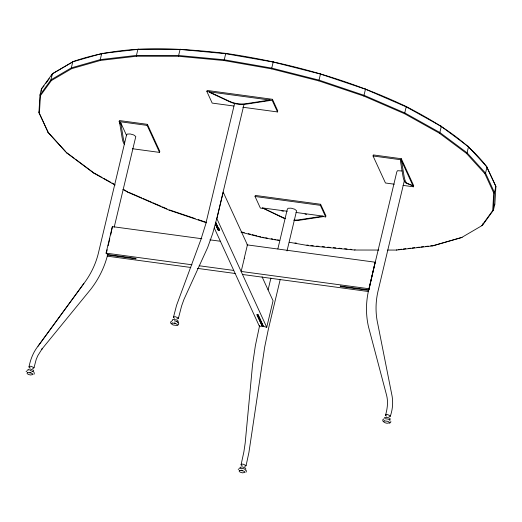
<?xml version="1.0" encoding="UTF-8"?>
<svg xmlns="http://www.w3.org/2000/svg" width="522" height="522" viewBox="0 0 522 522"><rect width="100%" height="100%" fill="white"/><g stroke="black" fill="none" stroke-linecap="round" stroke-linejoin="round"><path stroke-width="0.78" d="M482.811 223.827L482.445 225.341L481.76 225.706L492.69 210.601L493.734 192.99L484.853 173.63L466.427 153.377L439.27 133.117L404.563 113.724L363.827 96.061L318.838 80.89L271.564 68.878L224.068 60.552L225.778 53.374C288.066 62.496 349.316 79.52 406.273 106.547C435.961 122.096 465.748 139.505 486.563 166.453L495.9 186.465L494.849 204.128L493.407 210.196L482.445 225.341L461.422 237.64L432.575 245.882L396.466 250.071L387.631 250.058M115.101 185.049L93.849 173.18L66.692 152.913L48.265 132.666L39.385 113.307L40.429 95.689L51.358 80.584L71.697 68.65L100.544 60.408L136.653 56.219L178.433 56.272L224.068 60.552M41.284 91.324L41.427 88.916L52.383 73.772L73.406 61.472C122.278 44.311 175.17 47.704 225.778 53.374M368.63 290.121C365.876 302.14 365.733 314.714 368.48 326.746L386.658 395.5C388.27 402.051 387.337 408.856 385.543 415.264L386.613 416.099M271.564 68.878L273.274 61.7M39.47 110.37L38.928 112.648L48.265 132.666M30.061 367.814L28.984 366.979C30.446 359.501 33.238 352.219 38.015 346.21L83.781 283.622L38.015 346.21M32.527 368.343L33.617 368.297L34.015 367.664L36.201 359.443L37.767 355.743L42.093 348.84L41.832 349.192L90.867 289.149C98.71 278.963 104.537 267.271 107.63 254.782M120.275 124.047L119.153 121.606L119.407 120.549L147.4 124.34L159.797 151.347L159.543 152.404L132.347 148.724M114.207 227.187L135.805 136.529L133.808 134.976L130.252 133.965L127.211 134.082L126.474 135.263L98.299 253.516C95.533 264.693 90.313 275.159 83.305 284.268M107.734 254.553L106.051 253.15L112.367 226.626L201.838 238.737M106.449 252.831L107.193 249.712M108.119 245.81L109.79 238.789M110.723 234.887L112.367 226.626M159.543 152.404L147.152 125.397L147.4 124.34M233.96 106.038L212.186 103.088L206.875 91.513L207.13 90.456L272.451 99.297L277.763 110.873L277.508 111.936L242.834 107.238M174.492 318.263L173.415 317.428L176.586 305.266L200.859 239.683L205.642 224.408L234.652 103.212M176.958 318.785L178.048 318.746L178.446 318.107L181.617 305.944L183.985 299.347L207.625 247.591L212.65 233.615L217.132 217.211L243.989 104.478M177.839 322.772L178.165 321.395L177.826 320.652L176.501 319.914L173.102 319.451L172.325 319.908L172.665 320.652M215.488 224.225L218.144 230.013L219.175 230.156L219.547 228.597M277.508 111.936L272.197 100.361L272.451 99.297M264.289 208.598L260.361 208.063L255.049 196.494L255.297 195.43L320.619 204.278L325.93 215.847L325.682 216.911L320.952 216.271M244.263 258.149L247.421 244.89L223.201 192.109L216.884 218.633L266.735 327.281L263.493 326.413L258.168 314.812L256.889 314.635L262.214 326.237L259.382 326.283L214.281 227.99M244.335 258.181L241.177 271.447L368.826 288.731L369.041 289.195L368.297 289.84M259.649 325.35L255.356 345.76L252.563 364.597L245.19 443.008L243.872 451.902L241.06 464.848L242.136 465.676M268.099 289.873L270.918 278.05M277.867 248.883L287.257 209.466L287.994 208.285L291.035 208.167L294.597 209.178L296.587 210.725L287.009 250.932M266.735 327.281L273.058 300.757L262.057 276.784M280.249 279.316L268.412 328.977L264.693 347.026L248.903 452.581L246.09 465.526L245.692 466.159L244.603 466.205M325.682 216.911L320.371 205.335L320.619 204.278M394.254 184.188L385.458 183L373.06 155.993L373.315 154.93L401.314 158.721L413.705 185.728L413.45 186.791L403.056 185.382M368.532 289.912L340.24 286.036L340.481 286.565L368.728 290.336L375.148 262.207L246.978 244.851M368.539 290.369L396.805 171.868L397.542 170.694L402.005 170.981M369.041 289.195L375.148 262.207M413.45 186.791L401.059 159.784L401.314 158.721M404.282 180.912L377.961 291.387C375.494 302.14 375.37 313.389 377.83 324.155L391.696 394.103C393.392 401.522 392.753 409.489 390.175 416.582L389.079 416.621M318.838 80.89L320.547 73.713M363.827 96.061L365.537 88.884M26.1 371.644L27.444 370.509M34.054 374.248L34.315 373.145L33.858 372.14M238.176 469.506L239.52 468.371M246.13 472.11L246.391 471.007L245.934 470.002M28.984 366.979L29.382 366.346L31.026 366.281L34.015 367.664M173.415 317.428L173.813 316.795L175.457 316.73L178.446 318.107M241.06 464.848L241.458 464.208L243.102 464.143L246.09 465.526M385.543 415.264L385.941 414.631L387.578 414.566L390.573 415.949M44.044 85.882L41.427 88.916L39.979 94.991L38.928 112.648L39.385 113.307M45.943 83.259L49.27 78.659M51.169 76.029L53.068 73.406L73.406 61.472M493.897 205.44L494.849 204.128M404.563 113.724L406.273 106.547M439.27 133.117L439.85 132.51L441.292 126.435L440.979 125.932M107.976 255.082L107.232 255.721L107.441 256.185L190.843 267.479M466.427 153.377L467.079 152.822L468.521 146.754L468.136 146.199M180.149 49.088L178.433 56.272M289.26 242.273L309.05 245.738L354.686 250.025L355.045 249.718M484.853 173.63L485.545 173.128L486.993 167.053L468.521 146.754L441.292 126.435L406.501 106.997L365.654 89.288L320.554 74.078L273.156 62.033L225.537 53.688L179.783 49.394L137.893 49.342L101.692 53.544L72.767 61.805L71.325 67.88L71.697 68.65M138.363 49.042L137.893 49.342L136.444 55.417L136.653 56.219M396.466 250.071L396.935 249.77M493.734 192.99L494.451 192.54L495.9 186.465L486.889 167.164M32.958 371.403L33.734 370.946L33.395 370.209L30.263 369.008L27.894 369.465L28.234 370.202M171.875 320.958L170.531 322.087L171.02 323.686M177.434 325.317L178.485 324.697L178.752 323.588L178.002 322.185L176.403 321.284M384.446 417.744L385.223 417.293L388.629 417.75L389.954 418.494L390.293 419.231L389.516 419.688M383.996 418.794L382.659 419.923L383.141 421.522M389.556 423.153L390.613 422.533L390.874 421.43M492.69 210.601L493.407 210.196L494.451 192.54L485.545 173.128L467.079 152.822L439.85 132.51L405.052 113.072L364.206 95.363L319.105 80.153L271.708 68.108L224.095 59.762L178.341 55.469L136.444 55.417L100.25 59.619L71.325 67.88L50.934 79.846L39.979 94.991L40.429 95.689M102.253 53.231L101.692 53.544L100.25 59.619L100.544 60.408M432.575 245.882L462.061 237.308L461.422 237.64M53.068 73.406L52.383 73.772L50.934 79.846L51.358 80.584M294.049 220.519A29.186 26.263 -24.6 0 0 299.889 220.18L323.346 216.597L323.138 216.134L299.674 219.716A29.186 26.263 -24.6 0 1 293.834 220.056M398.547 249.581L401.764 249.209M403.369 249.02L405.783 248.746M408.197 248.465L410.612 248.185M412.217 247.996L414.631 247.715M417.045 247.435L419.46 247.154M421.071 246.971L423.479 246.691M425.893 246.41L428.308 246.13M430.722 245.849L433.136 245.568M354.686 250.025L378.789 250.051M384.897 418.67L388.296 419.127L389.621 419.871L389.96 420.608M240.414 468.247L243.82 468.71L245.144 469.448L245.484 470.192M310.897 245.581L313.304 245.803M316.515 246.103L318.922 246.332M322.133 246.632L324.54 246.86M327.751 247.16L330.158 247.389M333.369 247.689L335.776 247.911M338.987 248.218L341.395 248.439M344.611 248.74L347.019 248.968M350.229 249.268L351.835 249.418M206.875 91.513L272.197 100.361M209.42 92.296L229.765 101.81A29.186 26.263 -24.6 0 0 246.619 104.093L270.076 100.505L269.867 100.041L246.404 103.63A29.186 26.263 -24.6 0 1 229.549 101.346L209.211 91.833L209.42 92.296L211.018 92.511M119.153 121.606L147.152 125.397M373.06 155.993L401.059 159.784M126.474 135.263L120.719 122.722L119.597 122.572L122.194 138.18A29.186 7.334 -82.3 0 0 124.38 144.346M255.049 196.494L320.371 205.335M284.966 218.711A29.186 26.263 -24.6 0 1 283.028 217.896L262.481 207.919L287.217 211.266M296 212.461L323.138 216.134M281.847 210.973L283.439 211.188M304.992 214.111L306.584 214.327M209.903 239.833L220.382 241.249M106.051 253.15L191.972 264.784M199.195 265.763L233.699 270.435M197.277 268.354L235.096 273.476M242.573 274.487L368.63 291.557M262.468 237.216L264.054 237.497M265.639 237.771L267.231 238.052M271.199 238.75L272.784 239.024M274.37 239.304L275.962 239.585M277.547 239.859L279.133 240.14M295.008 242.926L296.594 243.2M306.91 245.007L308.495 245.288M279.759 240.603L261.555 237.412L241.073 232.205M241.927 232.062L244.296 232.662M248.244 233.667L250.619 234.267M252.198 234.672L256.935 235.872M258.514 236.277L260.883 236.877M174.368 320.834L176.175 321.291M174.263 322.922L175.464 323.229M29.937 370.385L33.069 371.586M29.832 372.473L31.033 372.78M241.308 470.185L242.508 470.492M169.937 210.085L195.169 218.587M198.223 219.618L206.634 222.457M122.892 189.401L128.556 192.566L169.291 210.229L206.66 222.829M129.071 192.435L141.697 197.91M143.185 198.556L151.354 202.099M152.835 202.738L161.004 206.281M162.492 206.927L166.949 208.859M262.481 207.919L282.82 217.433A29.186 26.263 -24.6 0 0 285.417 218.49M94.247 173.076L102.058 177.441M103.473 178.23L110.579 182.198M111.995 182.994L114.84 184.579M123.362 189.336L128.556 192.566M66.953 152.848L74.085 158.166M75.383 159.132L92.883 172.195M47.835 132.059L65.759 151.765M66.307 152.365L66.692 152.913M93.536 172.678L93.849 173.18M340.54 286.121L340.736 286.545M215.723 222.307L219.377 230.28L218.098 230.111L215.442 224.31M215.521 222.196L219.175 230.156M245.81 468.808L245.47 468.071L242.338 466.87L239.97 467.327L240.309 468.064M135.531 258.357L135.727 258.781M169.174 209.824L169.291 210.229M120.719 122.722L123.309 138.33A29.186 7.334 -82.3 0 0 124.621 143.041M27.796 372.584L27.013 373.047L27.359 373.791L28.69 374.535L30.511 374.998L32.906 374.542L32.56 373.798L31.222 373.047L27.796 372.584M172.227 323.033L171.444 323.49L171.79 324.24L173.121 324.984L176.553 325.447L177.336 324.991L176.991 324.247L175.66 323.496L172.227 323.033M239.872 470.446L239.089 470.909L239.435 471.653L240.766 472.397L242.586 472.86L244.981 472.403L244.635 471.66L243.298 470.916L239.872 470.446M384.355 420.869L383.572 421.332L383.911 422.076L385.249 422.82L387.07 423.283L389.458 422.827L389.118 422.083L387.781 421.332L384.355 420.869M401.503 160.75L400.381 160.593L402.977 176.201A29.186 7.334 -82.3 0 0 406.175 183.17L413.006 185.825L407.291 183.32A29.186 7.334 -82.3 0 1 404.093 176.351L401.503 160.75M135.785 258.351L107.532 254.566L107.728 254.99L136.027 258.879L135.785 258.351M258.064 314.916L257.039 314.773L262.351 326.348L263.375 326.491L258.064 314.916"/></g></svg>
